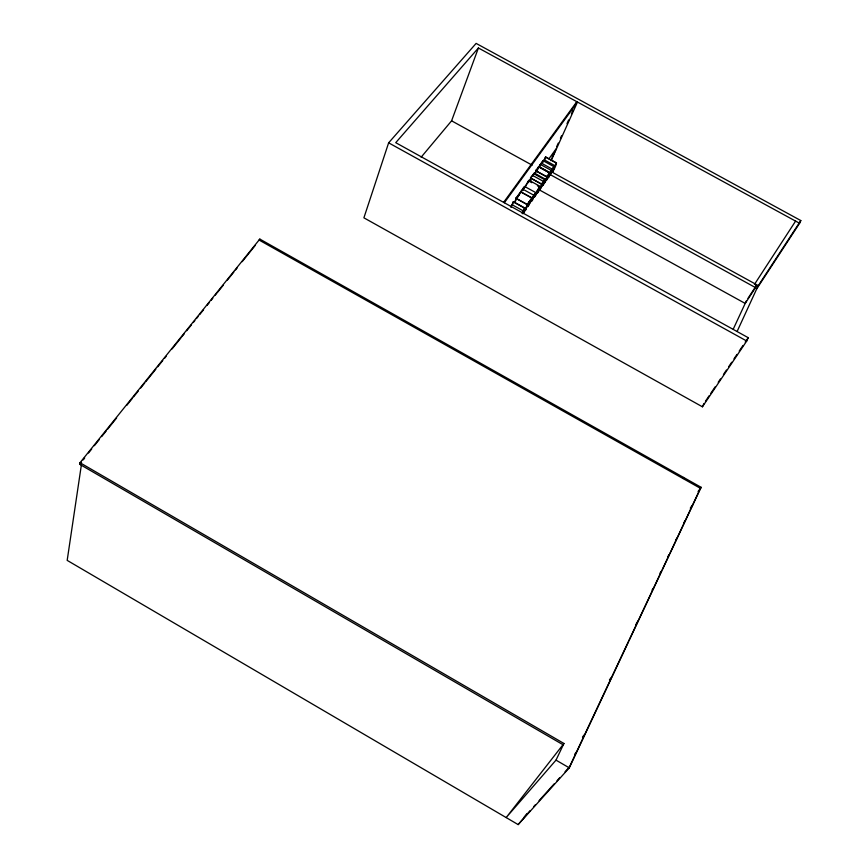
<?xml version="1.0" encoding="UTF-8"?>
<svg xmlns="http://www.w3.org/2000/svg" width="868" height="868" viewBox="0 0 868 868"><rect width="100%" height="100%" fill="white"/><g stroke="black" fill="none" stroke-linecap="round" stroke-linejoin="round"><path stroke-width="1.3" d="M519.617 193.694L516.579 198.555M562.985 744.711L79.769 464.326L79.997 462.72L259.825 239.08L701.116 487.306L569.3 767.855L518.163 824.6L67.183 560.381L81.332 465.226M533.766 173.969L532.041 176.215M531.824 182.714L528.504 180.88L528.384 181.629M544.8 179.763L541.534 187.011L537.596 192.88L542.359 183.083L541.502 184.19L530.522 177.962L534.221 173.068L545.321 179.144L539.701 189.81L544.8 179.763L533.744 173.643M534.254 173.795L534.341 173.09M537.466 169.434L542.967 160.645L553.849 166.623L548.435 177.311L549.314 176.193L546.265 180.533L551.234 170.388L540.33 164.377L539.104 167.177M259.543 240.186L259.825 239.08M511.133 207.17L511.957 204.642L523.23 210.87L522.362 213.376M512.304 205.184L513.433 201.702L524.706 207.94L523.133 212.552M388.636 142.829L363.898 217.825L702.429 406.799L746.719 341.026L748.216 337.695L395.732 142.678L478.409 47.979L799.591 223.282L800.817 220.559L476.12 43.4L388.636 142.829L746.719 341.026M544.388 160.461L545.625 156.913L556.464 162.869C556.475 166.211 549.292 178.179 554.034 168.392M528.742 181.77L529.003 180.284L524.38 187.868M421.132 157.206L451.588 120.826L478.409 47.979M541.502 163.802L541.957 162.262L539.983 165.94M533.104 175.748L533.408 174.989M521.364 191.058L520.605 191.806L531.791 197.98L532.702 196.776L527.885 206.703L533.191 197.589L531.78 201.05L532.551 200.063L533.603 197.079L532.67 198.186M527.809 183.072L528.145 182.258M523.491 188.627L523.947 187.347L523.306 188.052M520.605 191.806L531.845 197.85L530.272 201.354L530.76 199.564L529.035 201.973L525.4 210.099L526.366 208.873L523.252 213.3L528.004 203.448L527.147 204.577L515.896 198.36L524.543 186.457L535.762 192.577L531.986 199.152M514.54 202.407L516.785 197.242L515.896 198.36M514.974 202.244L516.048 199.781M519.118 195.191L520.127 192.88M529.588 180.978L531.324 177.007L530.467 178.103M529.968 180.902L531.52 177.387M535.708 170.801L538.616 166.71L549.542 172.721L546.677 176.844L535.708 170.801L536.543 169.737L534.807 173.708M535.165 173.654L538.551 166.84L549.487 172.862L544.811 182.464L545.56 181.542L542.76 185.524L547.502 175.77L546.677 176.844M541.665 163.585L542.967 160.645M524.89 187.531L528.504 180.88M527.147 204.577L535.762 192.577M552.254 156.5L553.892 152.844M556.627 146.757L558.265 143.101M560.446 138.24L561.542 135.799M566.999 123.625L568.638 119.968M571.372 113.882L573.01 110.225M575.744 104.138L576.829 101.697L503.614 202.363M550.854 160.634L556.269 148.569L549.129 158.562M551.234 160.493L577.48 102.055L504.33 202.754M541.502 184.19L545.321 179.144M522.276 189.777L522.948 188.551M553.849 166.623L547.936 176.41L551.234 170.388M683.083 478.561L683.583 477.443M700.443 488.239L670.031 553.014M518.163 824.6L530.077 810.647M518.25 195.951L518.684 195.007M538.757 189.56L745.2 303.431L755.518 287.612L756.809 284.791L551.712 171.94M702.429 406.799L703.959 403.479M737.095 331.5L758.014 286.06L800.817 220.559M733.276 329.091L746.502 300.61M568.735 768.484L628.465 641.43M629.018 640.248L661.579 570.981L659.973 573.151M662.241 569.592L669.38 554.392L667.807 556.518M537.14 170.258L537.683 169.097M563.94 743.475L506.174 817.569L555.997 760.129L563.94 743.475L79.997 462.72M524.055 188.063L524.652 186.446M510.84 206.888L513.433 201.702M542.533 163.065L545.625 156.913M522.102 213.116L524.706 207.94M517.523 197.427L517.86 196.765M538.182 168.077L540.33 164.377M556.464 162.869L549.986 175.238L555.01 165.734L544.182 159.777M522.525 190.559L523.013 189.636M530.446 181.379L530.977 180.501M522.514 190.7L522.894 190.103M754.422 284.454L795.598 221.101M747.977 298.353L756.809 284.791M756.755 288.805L799.591 223.282M705.456 401.244L709.21 395.678M710.708 393.443L715.21 386.759M718.216 382.289L720.462 378.947M723.456 374.488L726.462 370.028M728.708 366.687L731.713 362.227M733.959 358.875L736.965 354.415M739.21 351.073L742.965 345.497M745.221 342.155L748.216 337.695M527.299 205.814L529.957 201.072L527.451 206.606L528.145 204.783L527.234 205.966M522.861 213.799L523.295 213.181M698.078 491.516L701.116 487.306M690.331 508.084L692.653 504.894M690.494 508.322L692.035 506.196M683.659 522.84L685.232 520.67M675.521 540.156L677.062 538.062M652.074 589.969L653.647 587.864M636.483 623.105L638.056 621.021M635.788 624.569L637.372 622.486M609.455 679.828L611.072 677.745M582.482 737.04L584.164 734.925M84.543 457.924L82.959 459.899L84.63 458.033M88.514 452.988L91.693 449.038M94.384 445.685L99.234 439.631M101.665 436.615L106.525 430.571M107.61 429.215L116.627 417.985M126.728 405.41L132.489 398.238M133.542 396.936L138.327 390.969M140.724 387.985L144.717 383.016M145.748 381.725L155.86 369.139M157.716 366.828L162.772 360.535M164.464 358.441L166.146 356.347M172.081 348.958L180.913 337.956M181.889 336.741L184.298 333.735M186.707 330.741L191.535 324.74M193.304 322.538L194.877 320.574M196.461 318.599L198.045 316.636M199.618 314.672L203.579 309.746M207.007 305.471L209.492 302.379M211.152 300.317L212.801 298.256M215.286 295.163L216.219 294.002M217.011 293.015L223.326 285.149M227.405 280.071L233.904 271.988M235.532 269.97L237.159 267.941M242.194 261.669L255.431 245.188M523.523 817.927L526.887 813.739M574.822 754.042L576.504 751.948M79.769 464.326L81.57 462.308M533.657 806.665L535.458 804.669M539.039 800.687L554.272 783.761M556.963 780.766L559.654 777.782M565.035 771.804L569.516 766.824M540.167 186.403L537.737 189.908L534.786 196.776L539.571 186.989L536.565 191.806L534.178 197.372L537.78 191.98L540.167 186.403L529.122 180.316M545.473 157.119L556.323 163.076M541.263 163.076L552.167 169.065M755.637 284.758L758.014 286.06M538.757 166.504L549.694 172.526M549.9 174.435L755.518 287.612M451.588 120.826L532.127 165.159M535.762 170.671L546.742 176.714M532.464 175.358L543.476 181.423M530.522 177.962L541.567 184.049M537.357 185.763L539.571 186.989M522.612 189.061L533.766 195.213M515.961 198.229L527.202 204.447M513.27 201.918L524.554 208.157M259 239.991L700.628 488.434M555.997 760.129L569.3 767.855"/></g></svg>
